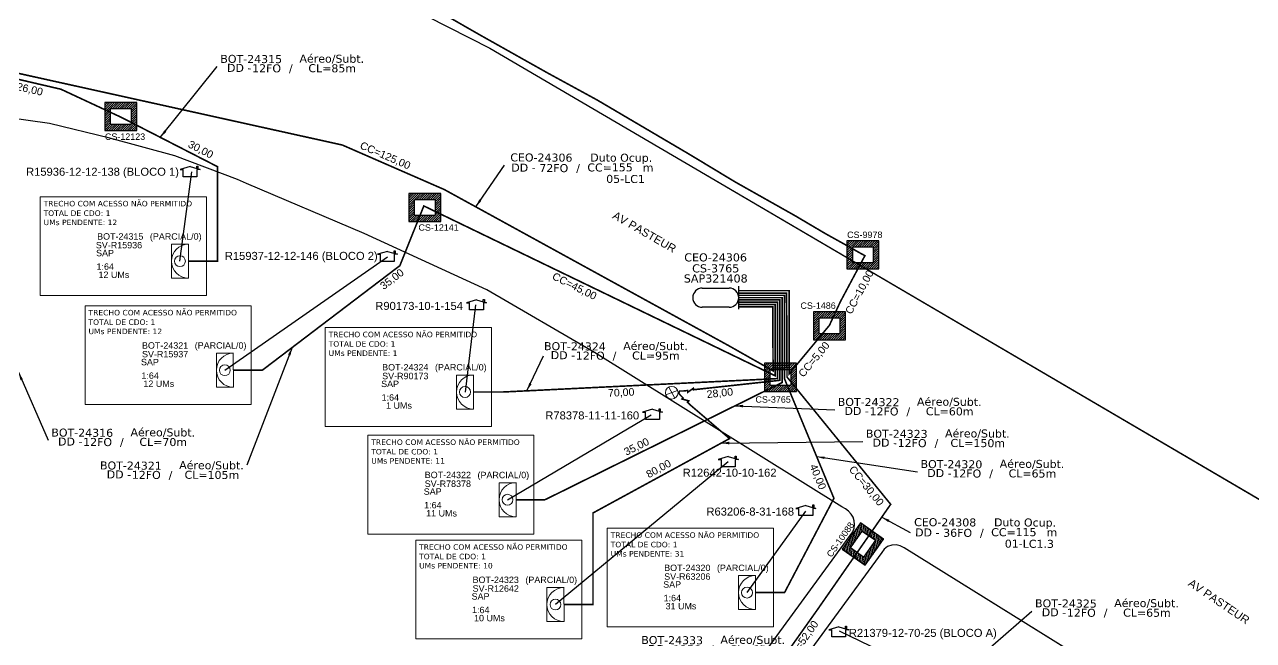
# Model space of a CAD drawing. Header units: millimetres. Extents: x 13779 to 15535, y -3498 to -2904.
# Drawn here: x 14019.8 to 14326.9, y -3326.9 to -3173.1 of the extents above; entities that cross this region are included whole.
import ezdxf
from ezdxf.enums import TextEntityAlignment as Align

# ---------------------------------------------------------------- set-up
doc = ezdxf.new("R2010")
doc.units = ezdxf.units.MM
doc.header["$MEASUREMENT"] = 0
for name, color, linetype in [('10.1-Caixas Subterrâneas', 5, 'Continuous'), ('20.5-CEO', 1, 'Continuous'), ('CAP a instalar', 1, 'Continuous'), ('label_cabos', 7, 'Continuous'), ('METRAGEM', 92, 'Continuous'), ('QUADRA', 94, 'Continuous'), ('Subida Lateral', 5, 'Continuous'), ('surveys', 7, 'Continuous'), ('surveys legendas', 7, 'Continuous')]:
    doc.layers.add(name, color=color, linetype=linetype)
for name, color, linetype, lineweight in [('10.4-Postes', 1, 'Continuous', 0), ("20.0-LEGENDA DOS CDO'S", 1, 'Continuous', 0), ('20.1-CDO_INTERIOR', 1, 'Continuous', 0), ('Segmento Logradouro Texto', 251, 'Continuous', 0)]:
    doc.layers.add(name, color=color, linetype=linetype, lineweight=lineweight)
doc.layers.add('DROP DE CLIENTE', color=140, linetype='Continuous', plot=False)
doc.styles.add('ARIAL', font='arial.ttf')
doc.styles.add('DIGICADE', font='arial.ttf')
doc.styles.add('siredit', font='verdana.ttf')
doc.dimstyles.new('CC', dxfattribs={"dimtxt": 1, "dimasz": 2, "dimexe": 0.18, "dimexo": 0.0625, "dimgap": 0.09, "dimtad": 0, "dimdec": 0, "dimrnd": 1, "dimzin": 0, "dimdsep": 46, "dimtxsty": 'siredit', "dimblk": 'NONE', "dimcen": 0, "dimse1": 1, "dimse2": 1, "dimsd1": 1, "dimsd2": 1, "dimclrt": 7, "dimadec": 0, "dimazin": 0, "dimtfac": 1, "dimtdec": 0, "dimtofl": 0, "dimtmove": 0, "dimatfit": 3, "dimfxl": 0, "dimtolj": 1, "dimtzin": 0, "dimarcsym": 0})

# ---------------------------------------------------------------- blocks, each defined once
blk = doc.blocks.new('SURVEY_SURVEY')
for p, q in [((-0.0000126, 0.0000127), (-0.0000251, 0.000009)), ((-0.0000251, 0.000009), (-0.0000212, 0.000009)), ((-0.0000212, 0), (-0.0000212, 0.000009)), ((-0.000004, 0), (-0.0000212, 0)), ((-0.0000126, 0.0000127), (0, 0.000009)), ((-0.0000041, 0.0000132), (-0.0000028, 0.0000132)), ((-0.0000041, 0.0000103), (-0.0000041, 0.0000132)), ((0, 0.000009), (-0.000004, 0.000009)), ((-0.000004, 0.000009), (-0.000004, 0)), ((-0.0000028, 0.0000132), (-0.0000028, 0.0000099))]:
    blk.add_line(p, q)
blk = doc.blocks.new('*X14')
at = {"color": 0, "linetype": 'Continuous'}
for p, q in [((-1.25, 0.34099), (-0.49099, 1.1)), ((-1.25, 0.517767), (-0.667767, 1.1)), ((-1.25, 0.694544), (-0.844544, 1.1)), ((-1.25, 0.87132), (-1.02132, 1.1)), ((-1.25, 1.048097), (-1.198097, 1.1)), ((-0.789214, 0.625), (-0.314214, 1.1)), ((-0.612437, 0.625), (-0.137437, 1.1)), ((-0.43566, 0.625), (0.03934, 1.1)), ((-0.258883, 0.625), (0.216117, 1.1)), ((-0.082107, 0.625), (0.392893, 1.1)), ((0.09467, 0.625), (0.56967, 1.1)), ((0.271447, 0.625), (0.746447, 1.1)), ((0.448223, 0.625), (0.923223, 1.1)), ((0.625, 0.625), (1.1, 1.1)), ((0.801777, 0.625), (1.25, 1.073223)), ((-1.25, 0.164214), (-0.8035, 0.610714)), ((-1.25, -0.012563), (-0.8035, 0.433937)), ((-1.25, -0.18934), (-0.8035, 0.25716)), ((-1.25, -0.366117), (-0.8035, 0.080383)), ((0.8035, 0.449947), (1.25, 0.896447)), ((0.8035, 0.27317), (1.25, 0.71967)), ((0.8035, 0.096393), (1.25, 0.542893)), ((0.8035, -0.080383), (1.25, 0.366117)), ((0.8035, -0.25716), (1.25, 0.18934)), ((0.8035, -0.433937), (1.25, 0.012563)), ((-1.25, -0.542893), (-0.8035, -0.096393)), ((-1.25, -0.71967), (-0.8035, -0.27317)), ((-1.25, -0.896447), (-0.8035, -0.449947)), ((-1.25, -1.073223), (-0.801777, -0.625)), ((-1.1, -1.1), (-0.625, -0.625)), ((-0.923223, -1.1), (-0.448223, -0.625)), ((-0.746447, -1.1), (-0.271447, -0.625)), ((-0.56967, -1.1), (-0.09467, -0.625)), ((-0.392893, -1.1), (0.082107, -0.625)), ((-0.216117, -1.1), (0.258883, -0.625)), ((-0.03934, -1.1), (0.43566, -0.625)), ((0.137437, -1.1), (0.612437, -0.625)), ((0.314214, -1.1), (0.789214, -0.625)), ((0.49099, -1.1), (1.25, -0.34099)), ((0.667767, -1.1), (1.25, -0.517767)), ((0.8035, -0.610714), (1.25, -0.164214)), ((0.844544, -1.1), (1.25, -0.694544)), ((1.02132, -1.1), (1.25, -0.87132)), ((1.198097, -1.1), (1.25, -1.048097))]:
    blk.add_line(p, q, dxfattribs=at)
blk = doc.blocks.new('MANHOLE_MQ')
at = {"color": 0, "linetype": 'Continuous'}
for p, q in [((0.00000623, 0.00000569), (-0.00000627, 0.00000569)), ((-0.00000627, 0.00000569), (-0.00000627, -0.00000531)), ((0.00000623, -0.00000531), (0.00000623, 0.00000569)), ((-0.00000404, 0.00000331), (0.00000399, 0.00000331)), ((-0.00000404, -0.00000294), (-0.00000404, 0.00000331)), ((0.00000399, 0.00000331), (0.00000399, -0.00000294)), ((0.00000399, -0.00000294), (-0.00000404, -0.00000294)), ((0.00000399, -0.00000294), (0.00000399, -0.00000294)), ((-0.00000627, -0.00000531), (0.00000623, -0.00000531))]:
    blk.add_line(p, q, dxfattribs=at)
at = {"color": 0, "linetype": 'Continuous', "xscale": 5e-06, "yscale": 5e-06, "zscale": 1e-05}
blk.add_blockref('*X14', (-0.00000002, 0.00000019), dxfattribs=at)
blk = doc.blocks.new('CDOI_CT_ESQ')
at = {"layer": '20.1-CDO_INTERIOR', "color": 8, "lineweight": 18}
blk.add_lwpolyline([(-2.12, -2.13), (-2.12, 2.12), (0, 2.12), (0.01, -2.13)], close=True, dxfattribs=at)
blk.add_circle((-1.06, 0), 0.68, dxfattribs=at)
blk.add_arc((0.01, 0), 2.13, 90.0276, 270.0276, dxfattribs=at)
at = {"layer": "20.0-LEGENDA DOS CDO'S", "color": 8, "style": 'ARIAL'}
for tag, p in [('CDO_N', (-9.3, 2.69)), ('SURVEY', (-9.3, 1.6)), ('SAP', (-9.3, 0.61)), ('1:XX', (-9.31, -1.08)), ('UMS', (-9.31, -2.09))]:
    blk.add_attdef(tag, p, '', height=0.8, rotation=359.9724, dxfattribs=at)
blk.add_attdef('FIBRAS_UTILIZADAS', text='', height=0.8, rotation=359.9724, dxfattribs=at).set_placement((-1.59, 2.69), align=Align.CENTER)
blk = doc.blocks.new('_None')
blk = doc.blocks.new('Inst CB DT OCUP CFOA-SM-DD-S-72')
at = {"layer": 'label_cabos', "color": 0, "style": 'siredit'}
for tag, flags, p in [('ID_ATIVIDADE', 3, (1.31, 2.67)), ('FATOR', 1, (11.56, 2.55))]:
    blk.add_attdef(tag, text='', height=1, rotation=359.69, dxfattribs=dict(at, flags=flags)).set_placement(p, align=Align.MIDDLE_CENTER)
for tag, p in [('DESTINO_CABO', (3.13, 1.26)), ('TIPO_CABO', (13.11, 1.24)), ('TIPO_CABO', (1.11, 0)), ('CABO', (4.69, -0.05)), ('/', (7.71, -0.05)), ('LANCE', (10.41, 0.02)), ('UND', (16.46, 0)), ('FID', (13.65, -1.41))]:
    blk.add_attdef(tag, text='', height=1, rotation=359.69, dxfattribs=at).set_placement(p, align=Align.MIDDLE_CENTER)
blk.add_attdef('QTDE', (11.93, -0.45), '', height=1, rotation=359.69, dxfattribs=at)
blk = doc.blocks.new('Inst CB DT OCUP CFOA-SM-DD-S-36')
at = {"layer": 'label_cabos', "color": 0, "style": 'siredit'}
for tag, flags, p in [('ID_ATIVIDADE', 3, (1.31, 2.67)), ('FATOR', 1, (11.56, 2.55))]:
    blk.add_attdef(tag, text='', height=1, rotation=359.69, dxfattribs=dict(at, flags=flags)).set_placement(p, align=Align.MIDDLE_CENTER)
for tag, p in [('DESTINO_CABO', (3.13, 1.26)), ('TIPO_CABO', (13.11, 1.24)), ('TIPO_CABO', (1.11, 0)), ('CABO', (4.69, -0.05)), ('/', (7.71, -0.05)), ('LANCE', (10.41, 0.02)), ('UND', (16.46, 0)), ('FID', (13.65, -1.41))]:
    blk.add_attdef(tag, text='', height=1, rotation=359.69, dxfattribs=at).set_placement(p, align=Align.MIDDLE_CENTER)
blk.add_attdef('QTDE', (11.93, -0.45), '', height=1, rotation=359.69, dxfattribs=at)
blk = doc.blocks.new('LEGENDA DOS CABOS')
at = {"layer": 'label_cabos', "color": 0, "style": 'siredit'}
for tag, p in [('ID', (4.24, 1.63)), ('XX', (14.31, 1.67)), ('TIPO_CABO', (2.74, 0.52)), ('CABO', (6.16, 0.47)), ('/', (9.19, 0.47)), ('METROS', (14.36, 0.47))]:
    blk.add_attdef(tag, text='', height=1, rotation=359.69, dxfattribs=at).set_placement(p, align=Align.MIDDLE_CENTER)

msp = doc.modelspace()

# ---------------------------------------------------------------- linework, layer by layer
at = {"layer": '10.4-Postes', "color": 0}
for points in [[(14180.77, -3263.68), (14182.28, -3266.45)], [(14183, -3264.51), (14180.05, -3265.61)]]:
    msp.add_lwpolyline(points, dxfattribs=at)
msp.add_circle((14181.52, -3265.06), 1.58, dxfattribs=at)
at = {"layer": '20.1-CDO_INTERIOR', "color": 0}
for points in [[(14023.74, -3216.12), (14023.74, -3240.79), (14065.25, -3240.79), (14065.25, -3216.12), (14023.74, -3216.12)], [(14034.95, -3243.34), (14034.95, -3268.01), (14076.46, -3268.01), (14076.46, -3243.34), (14034.95, -3243.34)], [(14094.97, -3248.79), (14094.97, -3273.46), (14136.48, -3273.46), (14136.48, -3248.79), (14094.97, -3248.79)], [(14105.6, -3275.68), (14105.6, -3300.35), (14147.11, -3300.35), (14147.11, -3275.68), (14105.6, -3275.68)], [(14165.43, -3298.88), (14165.43, -3323.55), (14206.94, -3323.55), (14206.94, -3298.88), (14165.43, -3298.88)], [(14117.56, -3301.85), (14117.56, -3326.53), (14159.07, -3326.53), (14159.07, -3301.85), (14117.56, -3301.85)]]:
    msp.add_lwpolyline(points, dxfattribs=at)
at = {"layer": '20.5-CEO', "color": 5}
for p, q in [((14189.17, -3238.93), (14195.88, -3238.93)), ((14195.88, -3243.72), (14189.17, -3243.72))]:
    msp.add_line(p, q, dxfattribs=at)
msp.add_lwpolyline([(14198.28, -3244.21), (14198.28, -3238.44)], dxfattribs=at)
for centre, start, end in [((14189.17, -3241.33), 90, 270), ((14195.88, -3241.33), 270, 90)]:
    msp.add_arc(centre, 2.39, start, end, dxfattribs=at)
at = {"layer": 'CAP a instalar', "color": 0, "ltscale": 5}
for points in [[(13901.36, -3062.45, 0.4, 0.4, 0), (13995.66, -3108.54, 0.4, 0.4, 0), (13995.66, -3108.54, 0.4, 0.4, 0), (14100.29, -3157.89, 0.4, 0.4, 0), (14100.89, -3158.25, 0.4, 0.4, 0), (14110.71, -3163.26, 0.4, 0.4, 0), (14116.64, -3166.29, 0.4, 0.4, 0), (14123.57, -3169.97, 0.4, 0.4, 0), (14133.16, -3175.47, 0.4, 0.4, 0), (14150.54, -3185.23, 0.4, 0.4, 0), (14162.87, -3191.95, 0.4, 0.4, 0), (14186.05, -3205.59, 0.4, 0.4, 0), (14197.33, -3212.4, 0.4, 0.4, 0), (14212.28, -3220.82, 0.4, 0.4, 0), (14220.01, -3225.38, 0.4, 0.4, 0), (14225.74, -3228.56, 0.4, 0.4, 0), (14228.14, -3229.93, 0.4, 0.4, 0), (14229.8, -3230.84, 0.4, 0.4, 0), (14223.67, -3242.33, 0.4, 0.4, 0), (14220.94, -3248.22, 0.4, 0.4, 0), (14220.94, -3248.22, 0.4, 0.4, 0), (14210.87, -3260.34, 0.4, 0.4, 0), (14210.87, -3239.57, 0.4, 0.4, 0), (14198.28, -3239.57, 0, 0, 0)], [(14060.78, -3232.21, 0.4, 0.4, 0), (14068.03, -3232.21, 0.4, 0.4, 0), (14068.03, -3208.61, 0.4, 0.4, 0), (14044, -3196.3, 0.4, 0.4, 0), (14028.92, -3189.28, 0.4, 0.4, 0), (13985.19, -3179.11, 0.4, 0.4, 0), (13985.47, -3163.94, 0.4, 0.4, 0), (13968.15, -3161.86, 0, 0, 0)], [(14072, -3259.43, 0.4, 0.4, 0), (14079.24, -3259.43, 0.4, 0.4, 0), (14113.6, -3233.33, 0.4, 0.4, 0), (14119.59, -3218.42, 0.4, 0.4, 0), (14207.35, -3260.81, 0.4, 0.4, 0), (14207.37, -3243, 0.4, 0.4, 0), (14198.28, -3243, 0, 0, 0)], [(14149.89, -3291.77, 0.4, 0.4, 0), (14209.12, -3262.51, 0.4, 0.4, 0), (14209.12, -3241.33, 0.4, 0.4, 0), (14198.28, -3241.33, 0, 0, 0)], [(14187.96, -3264.2, 0.4, 0.4, 0), (14208.55, -3261.96, 0.4, 0.4, 0), (14208.55, -3241.88, 0.4, 0.4, 0), (14198.28, -3241.88, 0, 0, 0)], [(14202.47, -3314.96, 0.4, 0.4, 0), (14209.72, -3314.96, 0.4, 0.4, 0), (14209.72, -3314.96, 0.4, 0.4, 0), (14209.72, -3314.96, 0.4, 0.4, 0), (14222.06, -3291.43, 0.4, 0.4, 0), (14209.72, -3261.61, 0.4, 0.4, 0), (14209.72, -3240.74, 0.4, 0.4, 0), (14198.28, -3240.74, 0, 0, 0)]]:
    msp.add_lwpolyline(points, format="xyseb", dxfattribs=at)
at = {"layer": 'CAP a instalar', "color": 5, "ltscale": 5}
for points in [[(13968.15, -3161.17, 0.4, 0.4, 0), (13986.12, -3163.41, 0.4, 0.4, 0), (13985.82, -3178.13, 0.4, 0.4, 0), (14099.23, -3203.21, 0.4, 0.4, 0), (14124.71, -3214.33, 0.4, 0.4, 0), (14195.9, -3253.38, 0.4, 0.4, 0), (14206.86, -3259.59, 0.4, 0.4, 0), (14206.77, -3243.58, 0.4, 0.4, 0), (14198.28, -3243.58, 0, 0, 0)], [(14218.07, -3319.03, 0.4, 0.4, 0), (14236.24, -3292.92, 0.4, 0.4, 0), (14210.34, -3261.14, 0.4, 0.4, 0), (14210.23, -3240.18, 0.4, 0.4, 0), (14198.28, -3240.18, 0, 0, 0)], [(14218.07, -3319.03, 0.4, 0.4, 0), (14183.43, -3367.88, 0.4, 0.4, 0), (14198.65, -3371.9, 0, 0, 0)]]:
    msp.add_lwpolyline(points, format="xyseb", dxfattribs=at)
at = {"layer": 'CAP a instalar', "color": 0, "ltscale": 5, "const_width": 0.4}
for points in [[(14132.01, -3264.88), (14139.26, -3264.88), (14139.26, -3264.88), (14139.26, -3264.88), (14207.99, -3261.53), (14207.99, -3261.53), (14207.97, -3242.47), (14198.28, -3242.47)], [(14183.68, -3265.67), (14183.3, -3265.18), (14183.3, -3265.18), (14183.48, -3264.63), (14184.43, -3264.63)], [(14154.61, -3317.94), (14161.86, -3317.94), (14161.86, -3295.08), (14195.98, -3276.51), (14186.21, -3268.15)], [(14142.64, -3291.77), (14149.89, -3291.77)], [(14149.89, -3291.77), (14149.89, -3291.77)]]:
    msp.add_lwpolyline(points, dxfattribs=at)
at = {"layer": 'DROP DE CLIENTE', "color": 0, "linetype": 'Continuous'}
for points in [[(14058.66, -3232.21), (14061.61, -3209.92)], [(14069.87, -3259.43), (14110.53, -3231.15)], [(14132.54, -3243.13), (14129.88, -3264.88)], [(14140.52, -3291.77), (14176.4, -3270.57)], [(14195.62, -3282.31), (14152.48, -3317.94)], [(14200.35, -3314.97), (14215.08, -3294.59)], [(14267.66, -3345.97), (14223.43, -3324.6)]]:
    msp.add_lwpolyline(points, dxfattribs=at)
at = {"layer": 'QUADRA', "color": 0}
for points in [[(13899.45, -3063.79), (13990.85, -3109.62), (14099.53, -3160.4), (14136.05, -3179), (14187.57, -3209.19), (14352.41, -3305.77)], [(13901.15, -3064.64), (13990.85, -3109.62), (14099.53, -3160.4), (14136.05, -3179), (14187.57, -3209.19), (14353.02, -3306.12)], [(13901.98, -3065.06), (13990.85, -3109.62), (14099.53, -3160.4), (14136.05, -3179), (14187.57, -3209.19), (14352.29, -3305.7)], [(14302.83, -3343.06), (14239.57, -3303.81), (14238.64, -3303.28), (14237.58, -3303.04), (14236.5, -3303.11), (14235.48, -3303.49), (14234.65, -3304.13), (14234.07, -3304.99), (14179.46, -3379.43)], [(14309.27, -3347.06), (14239.57, -3303.81), (14238.64, -3303.28), (14237.58, -3303.04), (14236.5, -3303.11), (14235.48, -3303.49), (14234.65, -3304.13), (14234.07, -3304.99), (14179.46, -3379.43)], [(14310.33, -3347.72), (14239.57, -3303.81), (14238.64, -3303.28), (14237.58, -3303.04), (14236.5, -3303.11), (14235.48, -3303.49), (14234.65, -3304.13), (14234.07, -3304.99), (14179.46, -3379.43)]]:
    msp.add_lwpolyline(points, dxfattribs=at)
at = {"layer": 'QUADRA', "color": 4}
for points in [[(13902.07, -3065.1), (13990.85, -3109.62), (14099.53, -3160.4), (14136.05, -3179), (14187.57, -3209.19), (14350.42, -3304.6)], [(14139.89, -3418.75), (14226.79, -3299.77), (14227.11, -3298.89), (14227.24, -3297.97), (14227.15, -3297.04), (14226.86, -3296.15), (14226.39, -3295.34), (14225.74, -3294.63), (14224.94, -3294.07), (14224.04, -3293.59), (14162.21, -3255.02), (14135.32, -3239.37), (14104.71, -3225.32), (14075.29, -3212.84), (14073.01, -3211.82), (14057.37, -3205.91), (14041.16, -3201.53), (14026.08, -3197.85), (13992.82, -3193.14), (13959.24, -3191.67), (13925.65, -3193.44), (13892.46, -3198.47), (13866.67, -3204.72), (13839.83, -3213)], [(14302.83, -3343.06), (14239.57, -3303.81), (14238.64, -3303.28), (14237.58, -3303.04), (14236.5, -3303.11), (14235.48, -3303.49), (14234.65, -3304.13), (14234.07, -3304.99), (14179.46, -3379.43)]]:
    msp.add_lwpolyline(points, dxfattribs=at)
at = {"layer": 'Subida Lateral', "color": 0, "const_width": 0.4}
for points in [[(14187.96, -3264.2), (14186.98, -3264.31), (14186.94, -3263.95), (14185.54, -3264.94), (14185.49, -3264.51), (14184.43, -3264.63)], [(14183.68, -3265.67), (14184.37, -3266.36), (14184.11, -3266.62), (14185.77, -3267.09), (14185.46, -3267.41), (14186.21, -3268.15)]]:
    msp.add_lwpolyline(points, dxfattribs=at)

# ---------------------------------------------------------------- block references
at = {"color": 0, "lineweight": 0}
ref = msp.add_blockref('Inst CB DT OCUP CFOA-SM-DD-S-72', (14142.7, -3208.86), dxfattribs=dict(at, xscale=2, yscale=2, zscale=2))
ref.add_attrib('DESTINO_CABO', 'CEO-24306', dxfattribs={"layer": 'label_cabos', "color": 0, "height": 2, "rotation": 359.69, "style": 'siredit'}).set_placement((14148.96, -3206.33), align=Align.MIDDLE_CENTER)
ref.add_attrib('TIPO_CABO', 'Duto Ocup.', dxfattribs={"layer": 'label_cabos', "color": 0, "height": 2, "rotation": 359.69, "style": 'siredit'}).set_placement((14168.92, -3206.37), align=Align.MIDDLE_CENTER)
ref.add_attrib('/', '/', dxfattribs={"layer": 'label_cabos', "color": 0, "height": 2, "rotation": 359.69, "style": 'siredit'}).set_placement((14158.13, -3208.96), align=Align.MIDDLE_CENTER)
ref.add_attrib('FID', '05-LC1', dxfattribs={"layer": 'label_cabos', "color": 0, "height": 2, "rotation": 359.69, "style": 'siredit'}).set_placement((14169.99, -3211.68), align=Align.MIDDLE_CENTER)
ref.add_attrib('LANCE', 'CC=', dxfattribs={"layer": 'label_cabos', "color": 0, "height": 2, "rotation": 359.69, "style": 'siredit'}).set_placement((14163.52, -3208.81), align=Align.MIDDLE_CENTER)
ref.add_attrib('UND', 'm', dxfattribs={"layer": 'label_cabos', "color": 0, "height": 2, "rotation": 359.69, "style": 'siredit'}).set_placement((14175.63, -3208.85), align=Align.MIDDLE_CENTER)
ref.add_attrib('CABO', '72FO', dxfattribs={"layer": 'label_cabos', "color": 0, "height": 2, "rotation": 359.69, "style": 'siredit'}).set_placement((14152.07, -3208.96), align=Align.MIDDLE_CENTER)
ref.add_attrib('TIPO_CABO', 'DD - ', dxfattribs={"layer": 'label_cabos', "color": 0, "height": 2, "rotation": 359.69, "style": 'siredit'}).set_placement((14144.92, -3208.86), align=Align.MIDDLE_CENTER)
ref.add_attrib('QTDE', '155', (14166.56, -3209.76), dxfattribs={"layer": 'label_cabos', "color": 0, "height": 2, "rotation": 359.69, "style": 'siredit'})
ref = msp.add_blockref('Inst CB DT OCUP CFOA-SM-DD-S-36', (14243.6, -3299.94), dxfattribs=dict(at, xscale=2, yscale=2, zscale=2))
ref.add_attrib('DESTINO_CABO', 'CEO-24308', dxfattribs={"layer": 'label_cabos', "color": 0, "height": 2, "rotation": 359.69, "style": 'siredit'}).set_placement((14249.86, -3297.41), align=Align.MIDDLE_CENTER)
ref.add_attrib('TIPO_CABO', 'Duto Ocup.', dxfattribs={"layer": 'label_cabos', "color": 0, "height": 2, "rotation": 359.69, "style": 'siredit'}).set_placement((14269.81, -3297.45), align=Align.MIDDLE_CENTER)
ref.add_attrib('/', '/', dxfattribs={"layer": 'label_cabos', "color": 0, "height": 2, "rotation": 359.69, "style": 'siredit'}).set_placement((14259.02, -3300.04), align=Align.MIDDLE_CENTER)
ref.add_attrib('FID', '01-LC1.3', dxfattribs={"layer": 'label_cabos', "color": 0, "height": 2, "rotation": 359.69, "style": 'siredit'}).set_placement((14270.89, -3302.77), align=Align.MIDDLE_CENTER)
ref.add_attrib('LANCE', 'CC=', dxfattribs={"layer": 'label_cabos', "color": 0, "height": 2, "rotation": 359.69, "style": 'siredit'}).set_placement((14264.41, -3299.89), align=Align.MIDDLE_CENTER)
ref.add_attrib('UND', 'm', dxfattribs={"layer": 'label_cabos', "color": 0, "height": 2, "rotation": 359.69, "style": 'siredit'}).set_placement((14276.52, -3299.93), align=Align.MIDDLE_CENTER)
ref.add_attrib('CABO', '36FO', dxfattribs={"layer": 'label_cabos', "color": 0, "height": 2, "rotation": 359.69, "style": 'siredit'}).set_placement((14252.97, -3300.04), align=Align.MIDDLE_CENTER)
ref.add_attrib('TIPO_CABO', 'DD - ', dxfattribs={"layer": 'label_cabos', "color": 0, "height": 2, "rotation": 359.69, "style": 'siredit'}).set_placement((14245.82, -3299.95), align=Align.MIDDLE_CENTER)
ref.add_attrib('QTDE', '115', (14267.45, -3300.85), dxfattribs={"layer": 'label_cabos', "color": 0, "height": 2, "rotation": 359.69, "style": 'siredit'})
at = {"layer": '10.1-Caixas Subterrâneas', "color": 0, "xscale": 639575.1086223164, "yscale": 639575.1086223164, "zscale": 639575.1086223164}
for p, rotation in [((14043.85, -3195.96), 180.0000000000632), ((14119.82, -3218.69), 180.0000000000632), ((14229.3, -3230.51), 180.0000000000632), ((14220.94, -3248.22), 180.0000000000632), ((14208.69, -3261.1), 180.0000000000632), ((14229.2, -3302.79), 234.7828982117151)]:
    msp.add_blockref('MANHOLE_MQ', p, dxfattribs=dict(at, rotation=rotation))
at = {"layer": '20.1-CDO_INTERIOR', "color": 0}
ref = msp.add_blockref('CDOI_CT_ESQ', (14060.77, -3232.21), dxfattribs=dict(at, xscale=2, yscale=2, zscale=2))
ref.add_attrib('CDO_N', '     BOT-24315', dxfattribs={"layer": "20.0-LEGENDA DOS CDO'S", "color": 8, "height": 1.6, "rotation": 359.9724, "style": 'ARIAL'}).set_placement((14042.18, -3226.83), align=Align.CENTER)
ref.add_attrib('FIBRAS_UTILIZADAS', '(PARCIAL/0)', dxfattribs={"layer": "20.0-LEGENDA DOS CDO'S", "color": 8, "height": 1.6, "rotation": 359.9724, "style": 'ARIAL'}).set_placement((14057.6, -3226.84), align=Align.CENTER)
ref.add_attrib('SURVEY', '    SV-R15936', dxfattribs={"layer": "20.0-LEGENDA DOS CDO'S", "color": 8, "height": 1.6, "rotation": 359.9724, "style": 'ARIAL'}).set_placement((14042.18, -3229.01), align=Align.CENTER)
ref.add_attrib('SAP', 'SAP', dxfattribs={"layer": "20.0-LEGENDA DOS CDO'S", "color": 8, "height": 1.6, "rotation": 359.9724, "style": 'ARIAL'}).set_placement((14042.17, -3230.98), align=Align.RIGHT)
ref.add_attrib('1:XX', '1:64', dxfattribs={"layer": "20.0-LEGENDA DOS CDO'S", "color": 8, "height": 1.6, "rotation": 359.9724, "style": 'ARIAL'}).set_placement((14042.16, -3234.37), align=Align.RIGHT)
ref.add_attrib('UMS', '12 UMs', dxfattribs={"layer": "20.0-LEGENDA DOS CDO'S", "color": 8, "height": 1.6, "rotation": 359.9724, "style": 'ARIAL'}).set_placement((14042.16, -3236.4), align=Align.CENTER)
ref = msp.add_blockref('CDOI_CT_ESQ', (14071.99, -3259.43), dxfattribs=dict(at, xscale=2, yscale=2, zscale=2))
ref.add_attrib('CDO_N', '     BOT-24321', dxfattribs={"layer": "20.0-LEGENDA DOS CDO'S", "color": 8, "height": 1.6, "rotation": 359.9724, "style": 'ARIAL'}).set_placement((14053.39, -3254.05), align=Align.CENTER)
ref.add_attrib('FIBRAS_UTILIZADAS', '(PARCIAL/0)', dxfattribs={"layer": "20.0-LEGENDA DOS CDO'S", "color": 8, "height": 1.6, "rotation": 359.9724, "style": 'ARIAL'}).set_placement((14068.81, -3254.05), align=Align.CENTER)
ref.add_attrib('SURVEY', '     SV-R15937', dxfattribs={"layer": "20.0-LEGENDA DOS CDO'S", "color": 8, "height": 1.6, "rotation": 359.9724, "style": 'ARIAL'}).set_placement((14053.4, -3256.23), align=Align.CENTER)
ref.add_attrib('SAP', ' SAP', dxfattribs={"layer": "20.0-LEGENDA DOS CDO'S", "color": 8, "height": 1.6, "rotation": 359.9724, "style": 'ARIAL'}).set_placement((14053.39, -3258.2), align=Align.RIGHT)
ref.add_attrib('1:XX', '1:64', dxfattribs={"layer": "20.0-LEGENDA DOS CDO'S", "color": 8, "height": 1.6, "rotation": 359.9724, "style": 'ARIAL'}).set_placement((14053.38, -3261.59), align=Align.RIGHT)
ref.add_attrib('UMS', '12 UMs', dxfattribs={"layer": "20.0-LEGENDA DOS CDO'S", "color": 8, "height": 1.6, "rotation": 359.9724, "style": 'ARIAL'}).set_placement((14053.37, -3263.61), align=Align.CENTER)
ref = msp.add_blockref('CDOI_CT_ESQ', (14132, -3264.88), dxfattribs=dict(at, xscale=2, yscale=2, zscale=2))
ref.add_attrib('CDO_N', '     BOT-24324', dxfattribs={"layer": "20.0-LEGENDA DOS CDO'S", "color": 8, "height": 1.6, "rotation": 359.9724, "style": 'ARIAL'}).set_placement((14113.4, -3259.5), align=Align.CENTER)
ref.add_attrib('FIBRAS_UTILIZADAS', '(PARCIAL/0)', dxfattribs={"layer": "20.0-LEGENDA DOS CDO'S", "color": 8, "height": 1.6, "rotation": 359.9724, "style": 'ARIAL'}).set_placement((14128.83, -3259.5), align=Align.CENTER)
ref.add_attrib('SURVEY', '     SV-R90173', dxfattribs={"layer": "20.0-LEGENDA DOS CDO'S", "color": 8, "height": 1.6, "rotation": 359.9724, "style": 'ARIAL'}).set_placement((14113.41, -3261.68), align=Align.CENTER)
ref.add_attrib('SAP', 'SAP', dxfattribs={"layer": "20.0-LEGENDA DOS CDO'S", "color": 8, "height": 1.6, "rotation": 359.9724, "style": 'ARIAL'}).set_placement((14113.4, -3263.65), align=Align.RIGHT)
ref.add_attrib('1:XX', '1:64', dxfattribs={"layer": "20.0-LEGENDA DOS CDO'S", "color": 8, "height": 1.6, "rotation": 359.9724, "style": 'ARIAL'}).set_placement((14113.39, -3267.04), align=Align.RIGHT)
ref.add_attrib('UMS', '1 UMs', dxfattribs={"layer": "20.0-LEGENDA DOS CDO'S", "color": 8, "height": 1.6, "rotation": 359.9724, "style": 'ARIAL'}).set_placement((14113.39, -3269.06), align=Align.CENTER)
ref = msp.add_blockref('CDOI_CT_ESQ', (14142.63, -3291.77), dxfattribs=dict(at, xscale=2, yscale=2, zscale=2))
ref.add_attrib('CDO_N', '     BOT-24322', dxfattribs={"layer": "20.0-LEGENDA DOS CDO'S", "color": 8, "height": 1.6, "rotation": 359.9724, "style": 'ARIAL'}).set_placement((14124.04, -3286.39), align=Align.CENTER)
ref.add_attrib('FIBRAS_UTILIZADAS', '(PARCIAL/0)', dxfattribs={"layer": "20.0-LEGENDA DOS CDO'S", "color": 8, "height": 1.6, "rotation": 359.9724, "style": 'ARIAL'}).set_placement((14139.46, -3286.4), align=Align.CENTER)
ref.add_attrib('SURVEY', '     SV-R78378', dxfattribs={"layer": "20.0-LEGENDA DOS CDO'S", "color": 8, "height": 1.6, "rotation": 359.9724, "style": 'ARIAL'}).set_placement((14124.04, -3288.57), align=Align.CENTER)
ref.add_attrib('SAP', 'SAP', dxfattribs={"layer": "20.0-LEGENDA DOS CDO'S", "color": 8, "height": 1.6, "rotation": 359.9724, "style": 'ARIAL'}).set_placement((14124.04, -3290.54), align=Align.RIGHT)
ref.add_attrib('1:XX', '1:64', dxfattribs={"layer": "20.0-LEGENDA DOS CDO'S", "color": 8, "height": 1.6, "rotation": 359.9724, "style": 'ARIAL'}).set_placement((14124.02, -3293.93), align=Align.RIGHT)
ref.add_attrib('UMS', '11 UMs', dxfattribs={"layer": "20.0-LEGENDA DOS CDO'S", "color": 8, "height": 1.6, "rotation": 359.9724, "style": 'ARIAL'}).set_placement((14124.02, -3295.96), align=Align.CENTER)
ref = msp.add_blockref('CDOI_CT_ESQ', (14202.46, -3314.96), dxfattribs=dict(at, xscale=2, yscale=2, zscale=2))
ref.add_attrib('CDO_N', '     BOT-24320', dxfattribs={"layer": "20.0-LEGENDA DOS CDO'S", "color": 8, "height": 1.6, "rotation": 359.9724, "style": 'ARIAL'}).set_placement((14183.87, -3309.58), align=Align.CENTER)
ref.add_attrib('FIBRAS_UTILIZADAS', '(PARCIAL/0)', dxfattribs={"layer": "20.0-LEGENDA DOS CDO'S", "color": 8, "height": 1.6, "rotation": 359.9724, "style": 'ARIAL'}).set_placement((14199.29, -3309.59), align=Align.CENTER)
ref.add_attrib('SURVEY', '     SV-R63206', dxfattribs={"layer": "20.0-LEGENDA DOS CDO'S", "color": 8, "height": 1.6, "rotation": 359.9724, "style": 'ARIAL'}).set_placement((14183.87, -3311.76), align=Align.CENTER)
ref.add_attrib('SAP', 'SAP', dxfattribs={"layer": "20.0-LEGENDA DOS CDO'S", "color": 8, "height": 1.6, "rotation": 359.9724, "style": 'ARIAL'}).set_placement((14183.87, -3313.74), align=Align.RIGHT)
ref.add_attrib('1:XX', '1:64', dxfattribs={"layer": "20.0-LEGENDA DOS CDO'S", "color": 8, "height": 1.6, "rotation": 359.9724, "style": 'ARIAL'}).set_placement((14183.85, -3317.12), align=Align.RIGHT)
ref.add_attrib('UMS', '31 UMs', dxfattribs={"layer": "20.0-LEGENDA DOS CDO'S", "color": 8, "height": 1.6, "rotation": 359.9724, "style": 'ARIAL'}).set_placement((14183.85, -3319.15), align=Align.CENTER)
ref = msp.add_blockref('CDOI_CT_ESQ', (14154.6, -3317.94), dxfattribs=dict(at, xscale=2, yscale=2, zscale=2))
ref.add_attrib('CDO_N', '     BOT-24323', dxfattribs={"layer": "20.0-LEGENDA DOS CDO'S", "color": 8, "height": 1.6, "rotation": 359.9724, "style": 'ARIAL'}).set_placement((14136, -3312.56), align=Align.CENTER)
ref.add_attrib('FIBRAS_UTILIZADAS', '(PARCIAL/0)', dxfattribs={"layer": "20.0-LEGENDA DOS CDO'S", "color": 8, "height": 1.6, "rotation": 359.9724, "style": 'ARIAL'}).set_placement((14151.43, -3312.57), align=Align.CENTER)
ref.add_attrib('SURVEY', '     SV-R12642', dxfattribs={"layer": "20.0-LEGENDA DOS CDO'S", "color": 8, "height": 1.6, "rotation": 359.9724, "style": 'ARIAL'}).set_placement((14136.01, -3314.74), align=Align.CENTER)
ref.add_attrib('SAP', 'SAP', dxfattribs={"layer": "20.0-LEGENDA DOS CDO'S", "color": 8, "height": 1.6, "rotation": 359.9724, "style": 'ARIAL'}).set_placement((14136, -3316.72), align=Align.RIGHT)
ref.add_attrib('1:XX', '1:64', dxfattribs={"layer": "20.0-LEGENDA DOS CDO'S", "color": 8, "height": 1.6, "rotation": 359.9724, "style": 'ARIAL'}).set_placement((14135.99, -3320.1), align=Align.RIGHT)
ref.add_attrib('UMS', '10 UMs', dxfattribs={"layer": "20.0-LEGENDA DOS CDO'S", "color": 8, "height": 1.6, "rotation": 359.9724, "style": 'ARIAL'}).set_placement((14135.99, -3322.13), align=Align.CENTER)
at = {"layer": 'label_cabos', "color": 0, "lineweight": 0, "xscale": 2, "yscale": 2, "zscale": 2}
for p, values in [((14067.98, -3184.99), {'ID': 'BOT-24315', 'CABO': '12FO', 'METROS': 'CL=85m', 'XX': 'Aéreo/Subt.', '/': '/', 'TIPO_CABO': 'DD -'}), ((14148.86, -3256.73), {'ID': 'BOT-24324', 'CABO': '12FO', 'METROS': 'CL=95m', 'XX': 'Aéreo/Subt.', '/': '/', 'TIPO_CABO': 'DD -'}), ((14222.26, -3270.65), {'ID': 'BOT-24322', 'CABO': '12FO', 'METROS': 'CL=60m', 'XX': 'Aéreo/Subt.', '/': '/', 'TIPO_CABO': 'DD -'}), ((14025.76, -3278.3), {'ID': 'BOT-24316', 'CABO': '12FO', 'METROS': 'CL=70m', 'XX': 'Aéreo/Subt.', '/': '/', 'TIPO_CABO': 'DD -'}), ((14229.28, -3278.57), {'ID': 'BOT-24323', 'CABO': '12FO', 'METROS': 'CL=150m', 'XX': 'Aéreo/Subt.', '/': '/', 'TIPO_CABO': 'DD -'}), ((14037.92, -3286.51), {'ID': 'BOT-24321', 'CABO': '12FO', 'METROS': 'CL=105m', 'XX': 'Aéreo/Subt.', '/': '/', 'TIPO_CABO': 'DD -'}), ((14242.94, -3286.16), {'ID': 'BOT-24320', 'CABO': '12FO', 'METROS': 'CL=65m', 'XX': 'Aéreo/Subt.', '/': '/', 'TIPO_CABO': 'DD -'}), ((14271.55, -3320.93), {'ID': 'BOT-24325', 'CABO': '12FO', 'METROS': 'CL=65m', 'XX': 'Aéreo/Subt.', '/': '/', 'TIPO_CABO': 'DD -'}), ((14173.16, -3330.1), {'ID': 'BOT-24333', 'CABO': '12FO', 'METROS': 'CL=65m', 'XX': 'Aéreo/Subt.', '/': '/', 'TIPO_CABO': 'DD -'})]:
    msp.add_blockref('LEGENDA DOS CABOS', p, dxfattribs=at).add_auto_attribs(values)
at = {"layer": 'surveys', "color": 0, "xscale": 200000, "yscale": 200000, "zscale": 200000}
for p in [(14063.71, -3211.14), (14113, -3232.3), (14135.27, -3244.38), (14179.24, -3271.72), (14198.18, -3283.52), (14217.57, -3295.73), (14225.79, -3326.02)]:
    msp.add_blockref('SURVEY_SURVEY', p, dxfattribs=at)

# ---------------------------------------------------------------- texts
at = {"layer": '10.1-Caixas Subterrâneas', "color": 0, "style": 'ARIAL'}
for s, p in [('CS-12123', (14039.91, -3201.92)), ('CS-12141', (14118.25, -3224.6)), ('CS-9978', (14225.36, -3226.42)), ('CS-1486', (14213.69, -3244.11)), ('CS-3765', (14202.46, -3267.54))]:
    msp.add_text(s, height=1.6, dxfattribs=at).set_placement(p)
msp.add_text('CS-10088', height=1.6, rotation=54.7829, dxfattribs=at).set_placement((14221.41, -3306.3))
at = {"layer": '20.1-CDO_INTERIOR', "color": 0, "style": 'siredit'}
for s, p in [('TRECHO COM ACESSO NÃO PERMITIDO', (14024.59, -3218.53)), ('TOTAL DE CDO: 1', (14024.59, -3220.91)), ('UMs PENDENTE: 12', (14024.59, -3223.21)), ('TRECHO COM ACESSO NÃO PERMITIDO', (14035.8, -3245.75)), ('TOTAL DE CDO: 1', (14035.8, -3248.12)), ('UMs PENDENTE: 12', (14035.8, -3250.43)), ('TRECHO COM ACESSO NÃO PERMITIDO', (14095.81, -3251.2)), ('TOTAL DE CDO: 1', (14095.81, -3253.57)), ('UMs PENDENTE: 1', (14095.81, -3255.88)), ('TRECHO COM ACESSO NÃO PERMITIDO', (14106.45, -3278.1)), ('TOTAL DE CDO: 1', (14106.45, -3280.47)), ('UMs PENDENTE: 11', (14106.45, -3282.77)), ('TRECHO COM ACESSO NÃO PERMITIDO', (14166.28, -3301.29)), ('TRECHO COM ACESSO NÃO PERMITIDO', (14118.41, -3304.27)), ('TOTAL DE CDO: 1', (14166.28, -3303.66)), ('TOTAL DE CDO: 1', (14118.41, -3306.64)), ('UMs PENDENTE: 31', (14166.28, -3305.96)), ('UMs PENDENTE: 10', (14118.41, -3308.94))]:
    msp.add_text(s, height=1.3776, dxfattribs=at).set_placement(p)
at = {"layer": '20.5-CEO', "color": 0, "style": 'siredit'}
for tag, text, height, p in [('CEO-24306', 'CEO-XXX', 2.019, (14192.5, -3230.25)), ('CS-3765', 'CS-XXX', 2.028, (14192.53, -3232.99)), ('SAP321408', 'SAP 321408', 2.028, (14192.53, -3235.51))]:
    msp.add_attdef(tag, text=text, height=height, dxfattribs=at).set_placement(p, align=Align.TOP_CENTER)
at = {"layer": 'METRAGEM', "color": 0, "style": 'ARIAL'}
for s, rotation, p in [('CC=26,00', 346.9125, (14012.51, -3188.22)), ('30,00', 332.868, (14060.49, -3203.64)), ('CC=125,00', 336.4393, (14103.44, -3203.99)), ('35,00', 37.221, (14109.56, -3239.44)), ('CC=45,00', 333.4349, (14151.47, -3236.6)), ('CC=10,00', 61.916, (14226.42, -3245.65)), ('CC=5,00', 50.2938, (14214.43, -3261.37)), ('28,00', 6.2483, (14190.37, -3266.41)), ('70,00', 2.7904, (14165.65, -3266.08)), ('35,00', 26.2883, (14170.18, -3280.81)), ('80,00', 28.5494, (14175.79, -3286.44)), ('40,00', 292.4909, (14215.95, -3283.35)), ('CC=30,00', 309.1708, (14225.68, -3284.25)), ('CC=52,00', 54.5823, (14211.39, -3332.55))]:
    msp.add_text(s, height=1.89, rotation=rotation, dxfattribs=at).set_placement(p)
at = {"layer": 'Segmento Logradouro Texto', "color": 0, "linetype": 'Continuous', "char_height": 2, "width": 18.4802, "attachment_point": 1, "style": 'DIGICADE'}
for insert, rotation in [((14167.55, -3219.65), 330.1427), ((14167.55, -3219.65), 330.1427), ((14311.5, -3311.41), 325.9583), ((14311.5, -3311.41), 325.9583)]:
    msp.add_mtext('\\fArial|b0|i0|c0|p34;\\W1.0000000000;\\T1.0000000000;\\o\\lAV PASTEUR', dxfattribs=dict(at, insert=insert, rotation=rotation))
at = {"layer": 'surveys legendas', "color": 0, "style": 'ARIAL'}
for s, p in [('R15936-12-12-138 (BLOCO 1)', (14020.2, -3210.88)), ('R15937-12-12-146 (BLOCO 2)', (14069.86, -3231.89)), ('R90173-10-1-154', (14107.46, -3244.38)), ('R78378-11-11-160', (14149.94, -3271.72)), ('R12642-10-10-162', (14184.27, -3286.02)), ('R63206-8-31-168', (14190.2, -3295.73)), ('R21379-12-70-25 (BLOCO A)', (14225.79, -3326.02))]:
    msp.add_text(s, height=2, dxfattribs=at).set_placement(p)

# ---------------------------------------------------------------- leaders
at = {"layer": 'label_cabos', "color": 0}
for points in [[(14053.75, -3201.29), (14067.98, -3183.63)], [(14132.56, -3218.63), (14139.73, -3208.25)], [(14086.69, -3253.77), (14075.37, -3283.16)], [(14145.35, -3264.58), (14149.51, -3255.86)], [(14018.31, -3259.96), (14025.76, -3276.94)], [(14197.36, -3268.32), (14222.26, -3269.29)], [(14193.9, -3277.64), (14229.28, -3277.22)], [(14217.75, -3281.01), (14242.94, -3284.8)], [(14234.02, -3296.11), (14241.07, -3299.97)], [(14251.17, -3337.23), (14271.55, -3319.58)]]:
    msp.add_leader(points, dimstyle='CC', override={"dimgap": 0.09, "dimtad": 0}, dxfattribs=at)

doc.saveas('drawing.dxf')
